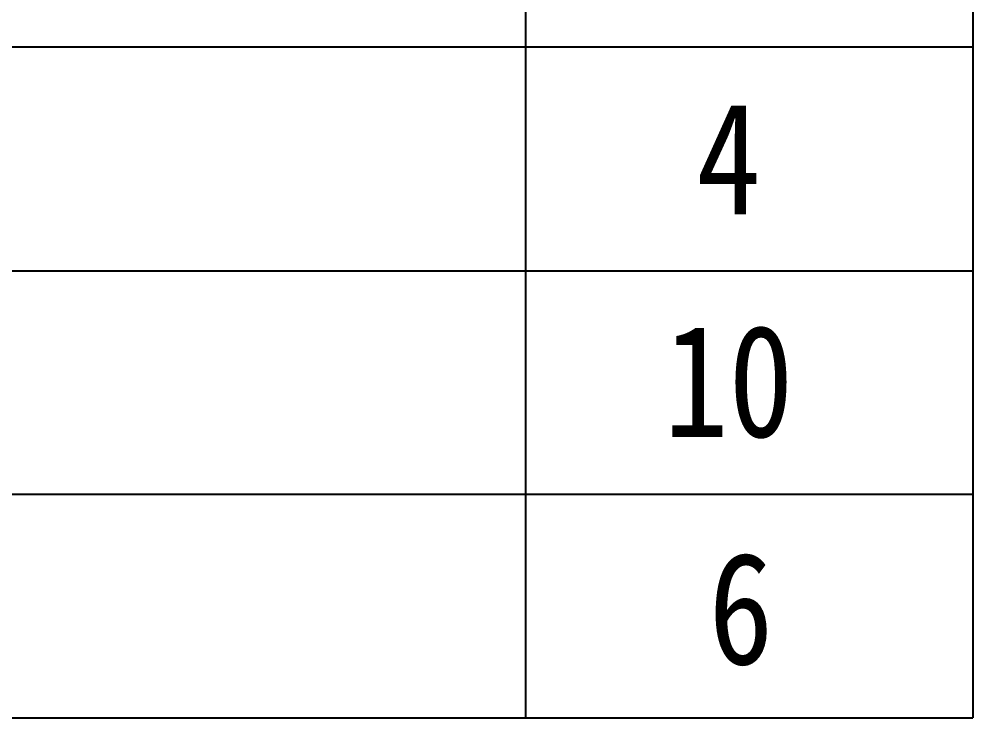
# Model space of a CAD drawing. Header units: millimetres. Extents: x 0 to 1189, y 25 to 866.
# Drawn here: x 141 to 205, y 691 to 737.9 of the extents above; entities that cross this region are included whole.
import ezdxf

# ---------------------------------------------------------------- set-up
doc = ezdxf.new("R2010")
doc.units = ezdxf.units.MM
doc.header["$LTSCALE"] = 65.395
doc.layers.get('0').update_dxf_attribs({"linetype": 'CONTINUOUS'})
doc.styles.get("Standard").update_dxf_attribs({"font": 'txt', "width": 0.85})

msp = doc.modelspace()

# ---------------------------------------------------------------- linework, layer by layer
at = {"color": 7, "true_color": 0xffffff}
for p, q in [((175, 796), (175, 691)), ((205, 796), (205, 691))]:
    msp.add_line(p, q, dxfattribs=at)
for points in [[(205, 736), (25, 736)], [(25, 721), (205, 721)], [(205, 706), (25, 706)], [(25, 691), (205, 691)]]:
    msp.add_lwpolyline(points, dxfattribs=at)

# ---------------------------------------------------------------- texts
at = {"lineweight": -3, "char_height": 7.5163, "width": 32.26492, "attachment_point": 5}
for s, insert in [('{\\fSimSun|b0|i0|c134|p54;4}', (188.613, 728.551)), ('{\\fSimSun|b0|i0|c134|p54;10}', (188.613, 713.551))]:
    msp.add_mtext(s, dxfattribs=dict(at, insert=insert))
at = {"color": 7, "lineweight": -3, "true_color": 0xffffff, "insert": (189.439, 698.292), "char_height": 7.5163, "width": 32.26492, "attachment_point": 5}
msp.add_mtext('{\\fSimSun|b0|i0|c134|p54;6}', dxfattribs=at)

doc.saveas('drawing.dxf')
